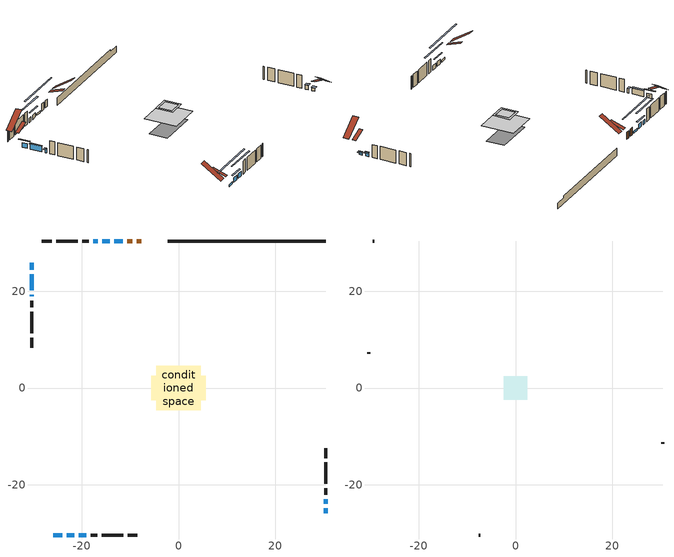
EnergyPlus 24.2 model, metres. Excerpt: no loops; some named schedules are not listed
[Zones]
conditioned space
 floor adiabatic (AdiabaticFloorConstruction): -4.55,-4.55 -4.55,4.55 4.55,4.55 4.55,-4.55 z1.57
 floor foundation (Slab1 construction): -5.64,-2.52 -5.64,2.52 5.64,2.52 5.64,-2.52 z-1.83
 wall outside (AdiabaticWallConstruction 1): -7.72,30.39 -8.64,30.39 / -9.57,30.39 -10.58,30.39 z0.35:2.38
 wall outside (AdiabaticWallConstruction): -30.39,25.85 -30.39,24.45 / -14.22,30.39 -15.77,30.39 / -23.14,-30.39 -21.58,-30.39 / -20.66,-30.39 -19.08,-30.39 z0.35:1.59; -11.51,30.39 -13.29,30.39 / -25.85,-30.39 -24.06,-30.39 z0.35:0.86; 30.39,-25.85 30.39,-24.9 z0.35:1.21; 30.39,-23.98 30.39,-23.04 / -16.69,30.39 -17.63,30.39 z0.35:1.52; -30.39,23.52 -30.39,20.22 z0.35:2.03; -30.39,19.29 -30.39,18.93 z0.35:1.57
 wall outside (Wall1 construction): -18.56,30.39 -19.91,30.39 / -18.15,-30.39 -16.81,-30.39 / -30.39,18 -30.39,16.66 / 30.39,-22.11 30.39,-20.76 z0.35:4.01
 wall outside (Wall2 construction): -20.84,30.39 -25.27,30.39 / -15.88,-30.39 -11.45,-30.39 / -30.39,15.73 -30.39,11.3 / 30.39,-19.83 30.39,-15.4 z0.35:4.01
 wall outside (Wall3 construction): -26.2,30.39 -28.23,30.39 / -10.52,-30.39 -8.49,-30.39 / -30.39,10.37 -30.39,8.34 / 30.39,-14.47 30.39,-12.44 z0.35:4.01
 wall foundation (FoundationWall1 construction): -2.24,30.39,-1.83 -2.24,30.39,0.35 27.13,30.39,0.35 27.13,30.39,-0.21 30.39,30.39,-0.21 30.39,30.39,-1.83
 window (WindowConstruction): -30.39,25.84 -30.39,24.45 z0.35:1.59
 window (WindowConstruction 9): -11.51,30.39 -13.29,30.39 z0.35:0.86
 window (WindowConstruction 10): -25.84,-30.39 -24.06,-30.39 z0.35:0.86
 window (WindowConstruction 1): -14.22,30.39 -15.77,30.39 z0.35:1.59
 window (WindowConstruction 2): -23.13,-30.39 -21.59,-30.39 z0.35:1.59
 window (WindowConstruction 3): 30.39,-25.84 30.39,-24.91 z0.35:1.21
 window (WindowConstruction 4): 30.39,-23.98 30.39,-23.04 z0.35:1.52
 window (WindowConstruction 5): -30.39,23.52 -30.39,20.22 z0.35:2.03
 window (WindowConstruction 6): -30.39,19.29 -30.39,18.93 z0.35:1.57
 window (WindowConstruction 7): -16.69,30.39 -17.63,30.39 z0.35:1.52
 window (WindowConstruction 8): -20.66,-30.39 -19.08,-30.39 z0.35:1.59
 door (Door): -7.72,30.39 -8.64,30.39 z0.35:2.38
 door (Door 1): -9.57,30.39 -10.58,30.39 z0.35:2.38
 ceiling adiabatic (AdiabaticFloorConstruction): 4.55,-4.55 4.55,4.55 -4.55,4.55 -4.55,-4.55 z1.57
 roof outside (Roof3 construction): -6.79,30.39,4.01 -6.79,26.44,5.33 -5.75,26.44,5.33 -5.75,30.39,4.01; -26.77,-30.39,4.01 -26.77,-26.44,5.33 -27.82,-26.44,5.33 -27.82,-30.39,4.01; -30.39,26.77,4.01 -26.44,26.77,5.33 -26.44,27.82,5.33 -30.39,27.82,4.01; 30.39,-26.77,4.01 26.44,-26.77,5.33 26.44,-27.82,5.33 30.39,-27.82,4.01
attic - vented
 floor to conditioned space (Floor1 construction Reversed): -1.78,-1.78 -1.78,1.78 1.78,1.78 1.78,-1.78 z4.01
 floor to conditioned space (Floor2 construction Reversed): -2.42,-2.42 -2.42,2.42 2.42,2.42 2.42,-2.42 z4.01
 wall outside (Wall4 construction): -29.16,30.39 -29.46,30.39 / -7.56,-30.39 -7.25,-30.39 / -30.39,7.41 -30.39,7.1 / 30.39,-11.51 30.39,-11.21 z0.35:4.01
 roof outside (Roof1 construction): -4.82,30.39,4.01 -4.82,24.91,7.66 -3.17,24.91,7.66 -3.17,30.39,4.01; -28.75,-30.39,4.01 -28.75,-24.91,7.66 -30.39,-24.91,7.66 -30.39,-30.39,4.01; -30.39,28.75,4.01 -24.91,28.75,7.66 -24.91,30.39,7.66 -30.39,30.39,4.01; 30.39,-28.75,4.01 24.91,-28.75,7.66 24.91,-30.39,7.66 30.39,-30.39,4.01
shading: -30.39,23.54 -30.39,26.76 -30.69,26.76 -30.69,23.54 z2.5; -19.69,30.39 -5.11,30.39 -5.11,30.69 -19.69,30.69 z7.26; -17.66,-30.39 -32.25,-30.39 -32.25,-30.69 -17.66,-30.69 z7.26; -16.98,30.39 -13,30.39 -13,30.69 -16.98,30.69 z2.81; -20.37,-30.39 -24.35,-30.39 -24.35,-30.69 -20.37,-30.69 z2.81; 30.39,-24.83 30.39,-25.92 31.3,-25.92 31.3,-24.83 z1.29; 30.39,-22.96 30.39,-24.06 31.3,-24.06 31.3,-22.96 z1.6; -30.39,20.14 -30.39,23.6 -30.85,23.6 -30.85,20.14 z2.11; -30.39,18.83 -30.39,19.39 -31.3,19.39 -31.3,18.83 z1.67; -21.59,30.39 -12.74,30.39 -12.74,30.69 -21.59,30.69 z5.48; -15.12,-30.39 -24.62,-30.39 -24.62,-30.69 -15.12,-30.69 z5.55
[Building]
Building 1: Terrain=Suburbs
[Site:Location]
Whitehorse AP_YT: Latitude {deg}=60.71; Longitude {deg}=-135.07; Time Zone {hr}=-8; Elevation {m}=706; Keep Site Location Information=Yes
[Site:GroundTemperature:Shallow]
-5.4229, -7.73249, -7.91745, -6.82143, -2.42154, 1.95786, 5.75456, 8.15968, 8.36401, 6.40785, 2.70796, -1.53709
[Site:WaterMainsTemperature]
Calculation Method=Schedule; Temperature Schedule=mains temperature schedule
[Material] Roughness=Rough; Thermal Absorptance=0.9
Name | Thickness {m} | Conductivity {W/m-K} | Density {kg/m3} | Specific Heat {J/kg-K} | Solar Absorptance | Visible Absorptance
asphalt or fiberglass shingles | 0.00635 | 0.162714 | 1121.4 | 1465.45 | 0.4 | 0.4
ceiling loosefill ins | 0.169333 | 0.0480833 | 16.02 | 1046.75 | 0.7 | 0.7
ceiling loosefill ins 1 | 0.0846667 | 0.0480833 | 16.02 | 1046.75 | 0.7 | 0.7
ceiling stud and cavity | 0.1397 | 0.0783191 | 65.682 | 1177.47 | 0.7 | 0.7
ceiling stud and cavity 1 | 0.1397 | 0.11633 | 65.682 | 1177.47 | 0.7 | 0.7
concrete 4.0 in. | 0.1016 | 1.803125 | 2242.8 | 837.4 | 0.7 | 0.7
concrete 8.0 in. | 0.2032 | 1.803125 | 2242.8 | 837.4 | 0.7 | 0.7
door material | 0.04445 | 0.053851 | 512.64 | 1214.23 | 0.7 | 0.7
door material 1 | 0.04445 | 0.188738 | 512.64 | 1214.23 | 0.7 | 0.7
floor covering | 0.0127 | 0.0433444 | 54.468 | 1339.84 | 0.6 | 0.6
floor rigid ins; wall rigid ins 1 | 0.512978 | 0.029427 | 32.04 | 1214.23 | 0.7 | 0.7
floor stud and cavity | 0.1397 | 1.75129 | 37.0049 | 1207.88 | 0.7 | 0.7
furniture material conditioned space 1 | 0.1524 | 0.115458 | 640.8 | 1214.23 | 0.6 | 0.6
gypsum board | 0.0127 | 0.160291 | 801 | 837.4 | 0.6 | 0.6
osb sheathing 0.5 in. | 0.0127 | 0.115458 | 512.64 | 1214.23 | 0.7 | 0.7
osb sheathing 0.75 in. | 0.01905 | 0.115458 | 512.64 | 1214.23 | 0.7 | 0.7
roof stud and cavity | 0.2032 | 0.118751 | 78.34581 | 1123.46 | 0.7 | 0.7
wall rigid ins | 0.051816 | 0.029427 | 32.04 | 1214.23 | 0.7 | 0.7
wall stud and cavity | 0.1397 | 0.236131 | 139.0536 | 1170.24 | 0.7 | 0.7
wall stud and cavity 1 | 0.1397 | 0.229306 | 139.0536 | 1170.24 | 0.7 | 0.7
wall stud and cavity 2 | 0.1397 | 0.113666 | 139.0536 | 1170.24 | 0.7 | 0.7
wall stud and cavity 3 | 0.0889 | 6.9971 | 50.32683 | 1063.81 | 0.6 | 0.6
wall stud and cavity 4 | 0.0889 | 0.380278 | 52.3479 | 1209.89 | 0.7 | 0.7
wall stud and cavity 5 | 0.0889 | 0.391764 | 83.0341 | 1211.67 | 0.7 | 0.7
wood siding | 0.0254 | 0.102417 | 544.68 | 1172.36 | 0.4 | 0.4
wood siding 1 | 0.00254 | 0.102417 | 544.68 | 1172.36 | 0.4 | 0.4
wood siding 2; wood siding 3 | 0.0254 | 0.102417 | 544.68 | 1172.36 | 0.7 | 0.7
[WindowMaterial:SimpleGlazingSystem]
Name | U-Factor {W/m2-K} | Solar Heat Gain Coefficient
WindowMaterial | 1.922003 | 0.55
WindowMaterial 1 | 1.91689 | 0.55
WindowMaterial 2 | 1.970266 | 0.49
WindowMaterial 3 | 1.950393 | 0.51
WindowMaterial 4 | 1.87544 | 0.6
WindowMaterial 5 | 1.97765 | 0.5
WindowMaterial 6 | 1.96118 | 0.5
WindowMaterial 7 | 2.02648 | 0.42
[Construction]
AdiabaticFloorConstruction: floor stud and cavity, floor rigid ins, osb sheathing 0.75 in., floor covering
AdiabaticWallConstruction: wood siding 2, wall rigid ins 1, wall stud and cavity 4, gypsum board
AdiabaticWallConstruction 1: wood siding 3, wall rigid ins 1, wall stud and cavity 4, gypsum board
Door: door material
Door 1: door material 1
Floor1 construction Reversed: gypsum board, ceiling stud and cavity, ceiling loosefill ins
Floor2 construction Reversed: gypsum board, ceiling stud and cavity 1, ceiling loosefill ins 1
FoundationWall1 construction: concrete 8.0 in.
furniture construction conditioned space 1: furniture material conditioned space 1
PartitionWallConstruction: gypsum board, wall stud and cavity 5, gypsum board
Roof1 construction: asphalt or fiberglass shingles
Roof3 construction: asphalt or fiberglass shingles, osb sheathing 0.75 in., roof stud and cavity, gypsum board
Slab1 construction: concrete 4.0 in.
Wall1 construction: wood siding, wall rigid ins, osb sheathing 0.5 in., wall stud and cavity, gypsum board
Wall2 construction: wood siding, wall rigid ins, osb sheathing 0.5 in., wall stud and cavity 1, gypsum board
Wall3 construction: wood siding, osb sheathing 0.5 in., wall stud and cavity 2, gypsum board
Wall4 construction: wood siding 1, wall stud and cavity 3
WindowConstruction: WindowMaterial
WindowConstruction 1; WindowConstruction 2: WindowMaterial 1
WindowConstruction 10; WindowConstruction 9: WindowMaterial 7
WindowConstruction 3: WindowMaterial 2
WindowConstruction 4; WindowConstruction 7: WindowMaterial 3
WindowConstruction 5: WindowMaterial 4
WindowConstruction 6: WindowMaterial 5
WindowConstruction 8: WindowMaterial 6
[Zone] Multiplier=1; Part of Total Floor Area=Yes
Name | Volume {m3}
attic - vented | 20.0775
conditioned space | 332.4
[Space]
Name | Zone | Volume {m3}
attic - vented 1 | attic - vented | 20.0775
conditioned space 1 | conditioned space | 332.4
[ZoneInfiltration:EffectiveLeakageArea]
infil attic - vented 1: Zone or Space=attic - vented 1; Schedule=Always On Discrete; Effective Air Leakage Area {cm2}=1140.95; Stack Coefficient=0.000508523; Wind Coefficient=1.52362e-05
[ZoneMixing]
whole house fan mix: Zone or Space=attic - vented; Schedule=Always On Continuous; Design Flow Rate Calculation Method=Flow/Zone; Design Flow Rate {m3/s}=0; Source Zone or Space=conditioned space
[SurfaceProperty:ExposedFoundationPerimeter]
Slab1: Exposed Perimeter Calculation Method=TotalExposedPerimeter; Total Exposed Perimeter {m}=32.635
[InternalMass] Zone or ZoneList=conditioned space; Space or SpaceList=conditioned space 1
Name | Construction | Surface Area {m2}
furniture mass conditioned space 1 | furniture construction conditioned space 1 | 55.8801
partition wall mass | PartitionWallConstruction | 139.7
[Lights]
interior lighting: Zone or ZoneList or Space or SpaceList=conditioned space 1; Schedule=interior lighting schedule; Design Level Calculation Method=LightingLevel; Lighting Level {W}=343.2; Return Air Fraction=0; Fraction Radiant=0.6; Fraction Visible=0.2; Fraction Replaceable=1
[People]
occupants: Zone or ZoneList or Space or SpaceList=conditioned space 1; Number of People Schedule=occupants schedule; Number of People Calculation Method=People; Number of People=3; Fraction Radiant=0.314171; Sensible Heat Fraction=0.56303; Activity Level Schedule=occupants activity schedule; Carbon Dioxide Generation Rate {m3/s-W}=0; Enable ASHRAE 55 Comfort Warnings=No; Mean Radiant Temperature Calculation Type=EnclosureAveraged
[ElectricEquipment] Zone or ZoneList or Space or SpaceList=conditioned space 1; Design Level Calculation Method=EquipmentLevel
Name | Schedule | Design Level {W} | Fraction Latent | Fraction Radiant | Fraction Lost
clothes dryer | clothes dryer schedule | 140.772 | 0.015 | 0.081 | 0.85
clothes washer | clothes washer schedule | 32.1985 | 0.03 | 0.162 | 0.7
cooking range | cooking range schedule | 215.147 | 0.08 | 0.432 | 0.2
dishwasher | dishwasher schedule | 66.8632 | 0.3 | 0.18 | 0.4
fridge | fridge schedule | 72.9452 | 0 | 0.6 | 0
mech vent bath fan 0 | mech vent bath fan 0 schedule | 25.1 | 0 | 0 | 1
mech vent house fan | mech vent house fan schedule | 0 | 0 | 0 | 1
mech vent house fan cfis | mech vent house fan cfis schedule | 0 | 0 | 0 | 0
misc plug loads | misc plug loads schedule | 494.7 | 0.045 | 0.513 | 0.1
whole house fan | Always On Discrete | 0 | 0 | 0 | 1
[OtherEquipment] Zone or ZoneList or Space or SpaceList=conditioned space 1; Design Level Calculation Method=EquipmentLevel
Name | Fuel Type | Schedule | Design Level {W} | Fraction Latent | Fraction Radiant | Fraction Lost
clothes dryer 1 | Electricity | clothes dryer schedule | 0 | 0.015 | 0.081 | 0.85
cooking range 1 | Electricity | cooking range schedule | 0 | 0.08 | 0.432 | 0.2
general water use latent | None | general water use schedule | 62.594 | 1 | 0 | 0
general water use sensible | None | general water use schedule | -61.6891 | 0 | 0.6 | 0
mech vent house fan latent load | None | Always On Discrete | 0 | 1 | 0 | 0
mech vent house fan sensible load | None | Always On Discrete | 0 | 0 | 0 | 0
water heater energy adjustment1 | Electricity | Always On Discrete | 0.01 | 0 | 0 | 1
[ZoneInfiltration:DesignFlowRate] Zone or ZoneList or Space or SpaceList=conditioned space 1; Schedule=Always On Discrete; Design Flow Rate Calculation Method=Flow/Zone; Design Flow Rate {m3/s}=0
infil flow; natural vent flow; whole house fan flow
[Foundation:Kiva]
Foundation Kiva 1: Initial Indoor Air Temperature {C}=18; Wall Height Above Grade {m}=0.350002; Wall Depth Below Slab {m}=0.2032
[Foundation:Kiva:Settings]
Soil Conductivity {W/m-K}=0.849921; Soil Density {kg/m3}=1842.3; Soil Specific Heat {J/kg-K}=418.7; Ground Solar Absorptivity=0.9; Ground Thermal Absorptivity=0.9; Ground Surface Roughness {m}=0.03; Far-Field Width {m}=40; Deep-Ground Boundary Condition=ZeroFlux; Deep-Ground Depth {m}=40; Minimum Cell Dimension {m}=0.2; Maximum Cell Growth Coefficient=3; Simulation Timestep=Timestep
[Exterior:Lights]
exterior lighting: Schedule=exterior lighting schedule; Design Level {W}=75.6
[Schedule:Constant]
Name | Hourly Value
Always On Continuous; mech vent house fan schedule; mech vent house fan cfis schedule; Always On Discrete | 1
occupants activity schedule | 117.228
fridge schedule | 0
[Schedule:Week:Daily]
interior lighting schedule Week Rule - Jan1-Jan27: interior lighting schedule day, interior lighting schedule day, interior lighting schedule day, interior lighting schedule day, interior lighting schedule day, interior lighting schedule day, interior lighting schedule day, interior lighting schedule default day, interior lighting schedule default day, interior lighting schedule default day, interior lighting schedule default day, interior lighting schedule default day
interior lighting schedule Week Rule - Jan28-Feb3: interior lighting schedule day, interior lighting schedule day, interior lighting schedule day, interior lighting schedule day, interior lighting schedule day 1, interior lighting schedule day 1, interior lighting schedule day 1, interior lighting schedule default day, interior lighting schedule default day, interior lighting schedule default day, interior lighting schedule default day, interior lighting schedule default day
interior lighting schedule Week Rule - Feb4-Feb24: interior lighting schedule day 1, interior lighting schedule day 1, interior lighting schedule day 1, interior lighting schedule day 1, interior lighting schedule day 1, interior lighting schedule day 1, interior lighting schedule day 1, interior lighting schedule default day, interior lighting schedule default day, interior lighting schedule default day, interior lighting schedule default day, interior lighting schedule default day
interior lighting schedule Week Rule - Feb25-Mar3: interior lighting schedule day 1, interior lighting schedule day 1, interior lighting schedule day 1, interior lighting schedule day 1, interior lighting schedule day 2, interior lighting schedule day 2, interior lighting schedule day 2, interior lighting schedule default day, interior lighting schedule default day, interior lighting schedule default day, interior lighting schedule default day, interior lighting schedule default day
interior lighting schedule Week Rule - Mar4-Mar31: interior lighting schedule day 2, interior lighting schedule day 2, interior lighting schedule day 2, interior lighting schedule day 2, interior lighting schedule day 2, interior lighting schedule day 2, interior lighting schedule day 2, interior lighting schedule default day, interior lighting schedule default day, interior lighting schedule default day, interior lighting schedule default day, interior lighting schedule default day
interior lighting schedule Week Rule - Apr1-Apr28: interior lighting schedule day 3, interior lighting schedule day 3, interior lighting schedule day 3, interior lighting schedule day 3, interior lighting schedule day 3, interior lighting schedule day 3, interior lighting schedule day 3, interior lighting schedule default day, interior lighting schedule default day, interior lighting schedule default day, interior lighting schedule default day, interior lighting schedule default day
interior lighting schedule Week Rule - Apr29-May5: interior lighting schedule day 3, interior lighting schedule day 3, interior lighting schedule day 4, interior lighting schedule day 4, interior lighting schedule day 4, interior lighting schedule day 4, interior lighting schedule day 4, interior lighting schedule default day, interior lighting schedule default day, interior lighting schedule default day, interior lighting schedule default day, interior lighting schedule default day
interior lighting schedule Week Rule - May6-May26: interior lighting schedule day 4, interior lighting schedule day 4, interior lighting schedule day 4, interior lighting schedule day 4, interior lighting schedule day 4, interior lighting schedule day 4, interior lighting schedule day 4, interior lighting schedule default day, interior lighting schedule default day, interior lighting schedule default day, interior lighting schedule default day, interior lighting schedule default day
interior lighting schedule Week Rule - May27-Jun2: interior lighting schedule day 4, interior lighting schedule day 4, interior lighting schedule day 4, interior lighting schedule day 4, interior lighting schedule day 4, interior lighting schedule day 5, interior lighting schedule day 5, interior lighting schedule default day, interior lighting schedule default day, interior lighting schedule default day, interior lighting schedule default day, interior lighting schedule default day
interior lighting schedule Week Rule - Jun3-Jun30: interior lighting schedule day 5, interior lighting schedule day 5, interior lighting schedule day 5, interior lighting schedule day 5, interior lighting schedule day 5, interior lighting schedule day 5, interior lighting schedule day 5, interior lighting schedule default day, interior lighting schedule default day, interior lighting schedule default day, interior lighting schedule default day, interior lighting schedule default day
interior lighting schedule Week Rule - Jul1-Jul28: interior lighting schedule day 6, interior lighting schedule day 6, interior lighting schedule day 6, interior lighting schedule day 6, interior lighting schedule day 6, interior lighting schedule day 6, interior lighting schedule day 6, interior lighting schedule default day, interior lighting schedule default day, interior lighting schedule default day, interior lighting schedule default day, interior lighting schedule default day
interior lighting schedule Week Rule - Jul29-Aug4: interior lighting schedule day 6, interior lighting schedule day 6, interior lighting schedule day 6, interior lighting schedule day 7, interior lighting schedule day 7, interior lighting schedule day 7, interior lighting schedule day 7, interior lighting schedule default day, interior lighting schedule default day, interior lighting schedule default day, interior lighting schedule default day, interior lighting schedule default day
interior lighting schedule Week Rule - Aug5-Aug25: interior lighting schedule day 7, interior lighting schedule day 7, interior lighting schedule day 7, interior lighting schedule day 7, interior lighting schedule day 7, interior lighting schedule day 7, interior lighting schedule day 7, interior lighting schedule default day, interior lighting schedule default day, interior lighting schedule default day, interior lighting schedule default day, interior lighting schedule default day
interior lighting schedule Week Rule - Aug26-Sep1: interior lighting schedule day 7, interior lighting schedule day 7, interior lighting schedule day 7, interior lighting schedule day 7, interior lighting schedule day 7, interior lighting schedule day 7, interior lighting schedule day 8, interior lighting schedule default day, interior lighting schedule default day, interior lighting schedule default day, interior lighting schedule default day, interior lighting schedule default day
interior lighting schedule Week Rule - Sep2-Sep29: interior lighting schedule day 8, interior lighting schedule day 8, interior lighting schedule day 8, interior lighting schedule day 8, interior lighting schedule day 8, interior lighting schedule day 8, interior lighting schedule day 8, interior lighting schedule default day, interior lighting schedule default day, interior lighting schedule default day, interior lighting schedule default day, interior lighting schedule default day
interior lighting schedule Week Rule - Sep30-Oct6: interior lighting schedule day 8, interior lighting schedule day 9, interior lighting schedule day 9, interior lighting schedule day 9, interior lighting schedule day 9, interior lighting schedule day 9, interior lighting schedule day 9, interior lighting schedule default day, interior lighting schedule default day, interior lighting schedule default day, interior lighting schedule default day, interior lighting schedule default day
interior lighting schedule Week Rule - Oct7-Oct27: interior lighting schedule day 9, interior lighting schedule day 9, interior lighting schedule day 9, interior lighting schedule day 9, interior lighting schedule day 9, interior lighting schedule day 9, interior lighting schedule day 9, interior lighting schedule default day, interior lighting schedule default day, interior lighting schedule default day, interior lighting schedule default day, interior lighting schedule default day
interior lighting schedule Week Rule - Oct28-Nov3: interior lighting schedule day 9, interior lighting schedule day 9, interior lighting schedule day 9, interior lighting schedule day 9, interior lighting schedule day 10, interior lighting schedule day 10, interior lighting schedule day 10, interior lighting schedule default day, interior lighting schedule default day, interior lighting schedule default day, interior lighting schedule default day, interior lighting schedule default day
interior lighting schedule Week Rule - Nov4-Nov24: interior lighting schedule day 10, interior lighting schedule day 10, interior lighting schedule day 10, interior lighting schedule day 10, interior lighting schedule day 10, interior lighting schedule day 10, interior lighting schedule day 10, interior lighting schedule default day, interior lighting schedule default day, interior lighting schedule default day, interior lighting schedule default day, interior lighting schedule default day
interior lighting schedule Week Rule - Nov25-Dec1: interior lighting schedule day 10, interior lighting schedule day 10, interior lighting schedule day 10, interior lighting schedule day 10, interior lighting schedule day 10, interior lighting schedule day 10, interior lighting schedule day 11, interior lighting schedule default day, interior lighting schedule default day, interior lighting schedule default day, interior lighting schedule default day, interior lighting schedule default day
interior lighting schedule Week Rule - Dec2-Dec31: interior lighting schedule day 11, interior lighting schedule day 11, interior lighting schedule day 11, interior lighting schedule day 11, interior lighting schedule day 11, interior lighting schedule day 11, interior lighting schedule day 11, interior lighting schedule default day, interior lighting schedule default day, interior lighting schedule default day, interior lighting schedule default day, interior lighting schedule default day
occupants schedule Week Rule - Jan1-Dec31: occupants schedule day, occupants schedule day, occupants schedule day, occupants schedule day, occupants schedule day, occupants schedule day, occupants schedule day, occupants schedule default day, occupants schedule default day, occupants schedule default day, occupants schedule default day, occupants schedule default day
clothes dryer schedule Week Rule - Jan1-Dec31: clothes dryer schedule day, clothes dryer schedule day, clothes dryer schedule day, clothes dryer schedule day, clothes dryer schedule day, clothes dryer schedule day, clothes dryer schedule day, clothes dryer schedule default day, clothes dryer schedule default day, clothes dryer schedule default day, clothes dryer schedule default day, clothes dryer schedule default day
clothes washer schedule Week Rule - Jan1-Dec31: clothes washer schedule day, clothes washer schedule day, clothes washer schedule day, clothes washer schedule day, clothes washer schedule day, clothes washer schedule day, clothes washer schedule day, clothes washer schedule default day, clothes washer schedule default day, clothes washer schedule default day, clothes washer schedule default day, clothes washer schedule default day
cooking range schedule Week Rule - Jan1-Dec31: cooking range schedule day, cooking range schedule day, cooking range schedule day, cooking range schedule day, cooking range schedule day, cooking range schedule day, cooking range schedule day, cooking range schedule default day, cooking range schedule default day, cooking range schedule default day, cooking range schedule default day, cooking range schedule default day
dishwasher schedule Week Rule - Jan1-Dec31: dishwasher schedule day, dishwasher schedule day, dishwasher schedule day, dishwasher schedule day, dishwasher schedule day, dishwasher schedule day, dishwasher schedule day, dishwasher schedule default day, dishwasher schedule default day, dishwasher schedule default day, dishwasher schedule default day, dishwasher schedule default day
mech vent bath fan 0 schedule Week Rule - Jan1-Dec31: mech vent bath fan 0 schedule day, mech vent bath fan 0 schedule day, mech vent bath fan 0 schedule day, mech vent bath fan 0 schedule day, mech vent bath fan 0 schedule day, mech vent bath fan 0 schedule day, mech vent bath fan 0 schedule day, mech vent bath fan 0 schedule default day, mech vent bath fan 0 schedule default day, mech vent bath fan 0 schedule default day, mech vent bath fan 0 schedule default day, mech vent bath fan 0 schedule default day
misc plug loads schedule Week Rule - Jan1-Dec31: misc plug loads schedule day, misc plug loads schedule day, misc plug loads schedule day, misc plug loads schedule day, misc plug loads schedule day, misc plug loads schedule day, misc plug loads schedule day, misc plug loads schedule default day, misc plug loads schedule default day, misc plug loads schedule default day, misc plug loads schedule default day, misc plug loads schedule default day
general water use schedule Week Rule - Jan1-Dec31: general water use schedule day, general water use schedule day, general water use schedule day, general water use schedule day, general water use schedule day, general water use schedule day, general water use schedule day, general water use schedule default day, general water use schedule default day, general water use schedule default day, general water use schedule default day, general water use schedule default day
exterior lighting schedule Week Rule - Jan1-Jan27: exterior lighting schedule day, exterior lighting schedule day, exterior lighting schedule day, exterior lighting schedule day, exterior lighting schedule day, exterior lighting schedule day, exterior lighting schedule day, exterior lighting schedule default day, exterior lighting schedule default day, exterior lighting schedule default day, exterior lighting schedule default day, exterior lighting schedule default day
exterior lighting schedule Week Rule - Jan28-Feb3: exterior lighting schedule day, exterior lighting schedule day, exterior lighting schedule day, exterior lighting schedule day, exterior lighting schedule day 1, exterior lighting schedule day 1, exterior lighting schedule day 1, exterior lighting schedule default day, exterior lighting schedule default day, exterior lighting schedule default day, exterior lighting schedule default day, exterior lighting schedule default day
exterior lighting schedule Week Rule - Feb4-Feb24: exterior lighting schedule day 1, exterior lighting schedule day 1, exterior lighting schedule day 1, exterior lighting schedule day 1, exterior lighting schedule day 1, exterior lighting schedule day 1, exterior lighting schedule day 1, exterior lighting schedule default day, exterior lighting schedule default day, exterior lighting schedule default day, exterior lighting schedule default day, exterior lighting schedule default day
exterior lighting schedule Week Rule - Feb25-Mar3: exterior lighting schedule day 1, exterior lighting schedule day 1, exterior lighting schedule day 1, exterior lighting schedule day 1, exterior lighting schedule day 2, exterior lighting schedule day 2, exterior lighting schedule day 2, exterior lighting schedule default day, exterior lighting schedule default day, exterior lighting schedule default day, exterior lighting schedule default day, exterior lighting schedule default day
exterior lighting schedule Week Rule - Mar4-Mar31: exterior lighting schedule day 2, exterior lighting schedule day 2, exterior lighting schedule day 2, exterior lighting schedule day 2, exterior lighting schedule day 2, exterior lighting schedule day 2, exterior lighting schedule day 2, exterior lighting schedule default day, exterior lighting schedule default day, exterior lighting schedule default day, exterior lighting schedule default day, exterior lighting schedule default day
exterior lighting schedule Week Rule - Apr1-Apr28: exterior lighting schedule day 3, exterior lighting schedule day 3, exterior lighting schedule day 3, exterior lighting schedule day 3, exterior lighting schedule day 3, exterior lighting schedule day 3, exterior lighting schedule day 3, exterior lighting schedule default day, exterior lighting schedule default day, exterior lighting schedule default day, exterior lighting schedule default day, exterior lighting schedule default day
exterior lighting schedule Week Rule - Apr29-May5: exterior lighting schedule day 3, exterior lighting schedule day 3, exterior lighting schedule day 4, exterior lighting schedule day 4, exterior lighting schedule day 4, exterior lighting schedule day 4, exterior lighting schedule day 4, exterior lighting schedule default day, exterior lighting schedule default day, exterior lighting schedule default day, exterior lighting schedule default day, exterior lighting schedule default day
exterior lighting schedule Week Rule - May6-May26: exterior lighting schedule day 4, exterior lighting schedule day 4, exterior lighting schedule day 4, exterior lighting schedule day 4, exterior lighting schedule day 4, exterior lighting schedule day 4, exterior lighting schedule day 4, exterior lighting schedule default day, exterior lighting schedule default day, exterior lighting schedule default day, exterior lighting schedule default day, exterior lighting schedule default day
exterior lighting schedule Week Rule - May27-Jun2: exterior lighting schedule day 4, exterior lighting schedule day 4, exterior lighting schedule day 4, exterior lighting schedule day 4, exterior lighting schedule day 4, exterior lighting schedule day 5, exterior lighting schedule day 5, exterior lighting schedule default day, exterior lighting schedule default day, exterior lighting schedule default day, exterior lighting schedule default day, exterior lighting schedule default day
exterior lighting schedule Week Rule - Jun3-Jun30: exterior lighting schedule day 5, exterior lighting schedule day 5, exterior lighting schedule day 5, exterior lighting schedule day 5, exterior lighting schedule day 5, exterior lighting schedule day 5, exterior lighting schedule day 5, exterior lighting schedule default day, exterior lighting schedule default day, exterior lighting schedule default day, exterior lighting schedule default day, exterior lighting schedule default day
exterior lighting schedule Week Rule - Jul1-Jul28: exterior lighting schedule day 6, exterior lighting schedule day 6, exterior lighting schedule day 6, exterior lighting schedule day 6, exterior lighting schedule day 6, exterior lighting schedule day 6, exterior lighting schedule day 6, exterior lighting schedule default day, exterior lighting schedule default day, exterior lighting schedule default day, exterior lighting schedule default day, exterior lighting schedule default day
exterior lighting schedule Week Rule - Jul29-Aug4: exterior lighting schedule day 6, exterior lighting schedule day 6, exterior lighting schedule day 6, exterior lighting schedule day 7, exterior lighting schedule day 7, exterior lighting schedule day 7, exterior lighting schedule day 7, exterior lighting schedule default day, exterior lighting schedule default day, exterior lighting schedule default day, exterior lighting schedule default day, exterior lighting schedule default day
exterior lighting schedule Week Rule - Aug5-Aug25: exterior lighting schedule day 7, exterior lighting schedule day 7, exterior lighting schedule day 7, exterior lighting schedule day 7, exterior lighting schedule day 7, exterior lighting schedule day 7, exterior lighting schedule day 7, exterior lighting schedule default day, exterior lighting schedule default day, exterior lighting schedule default day, exterior lighting schedule default day, exterior lighting schedule default day
exterior lighting schedule Week Rule - Aug26-Sep1: exterior lighting schedule day 7, exterior lighting schedule day 7, exterior lighting schedule day 7, exterior lighting schedule day 7, exterior lighting schedule day 7, exterior lighting schedule day 7, exterior lighting schedule day 8, exterior lighting schedule default day, exterior lighting schedule default day, exterior lighting schedule default day, exterior lighting schedule default day, exterior lighting schedule default day
exterior lighting schedule Week Rule - Sep2-Sep29: exterior lighting schedule day 8, exterior lighting schedule day 8, exterior lighting schedule day 8, exterior lighting schedule day 8, exterior lighting schedule day 8, exterior lighting schedule day 8, exterior lighting schedule day 8, exterior lighting schedule default day, exterior lighting schedule default day, exterior lighting schedule default day, exterior lighting schedule default day, exterior lighting schedule default day
exterior lighting schedule Week Rule - Sep30-Oct6: exterior lighting schedule day 8, exterior lighting schedule day 9, exterior lighting schedule day 9, exterior lighting schedule day 9, exterior lighting schedule day 9, exterior lighting schedule day 9, exterior lighting schedule day 9, exterior lighting schedule default day, exterior lighting schedule default day, exterior lighting schedule default day, exterior lighting schedule default day, exterior lighting schedule default day
exterior lighting schedule Week Rule - Oct7-Oct27: exterior lighting schedule day 9, exterior lighting schedule day 9, exterior lighting schedule day 9, exterior lighting schedule day 9, exterior lighting schedule day 9, exterior lighting schedule day 9, exterior lighting schedule day 9, exterior lighting schedule default day, exterior lighting schedule default day, exterior lighting schedule default day, exterior lighting schedule default day, exterior lighting schedule default day
exterior lighting schedule Week Rule - Oct28-Nov3: exterior lighting schedule day 9, exterior lighting schedule day 9, exterior lighting schedule day 9, exterior lighting schedule day 9, exterior lighting schedule day 10, exterior lighting schedule day 10, exterior lighting schedule day 10, exterior lighting schedule default day, exterior lighting schedule default day, exterior lighting schedule default day, exterior lighting schedule default day, exterior lighting schedule default day
exterior lighting schedule Week Rule - Nov4-Nov24: exterior lighting schedule day 10, exterior lighting schedule day 10, exterior lighting schedule day 10, exterior lighting schedule day 10, exterior lighting schedule day 10, exterior lighting schedule day 10, exterior lighting schedule day 10, exterior lighting schedule default day, exterior lighting schedule default day, exterior lighting schedule default day, exterior lighting schedule default day, exterior lighting schedule default day
exterior lighting schedule Week Rule - Nov25-Dec1: exterior lighting schedule day 10, exterior lighting schedule day 10, exterior lighting schedule day 10, exterior lighting schedule day 10, exterior lighting schedule day 10, exterior lighting schedule day 10, exterior lighting schedule day 11, exterior lighting schedule default day, exterior lighting schedule default day, exterior lighting schedule default day, exterior lighting schedule default day, exterior lighting schedule default day
[Schedule:Year]
interior lighting schedule: interior lighting schedule Week Rule - Jan1-Jan27, 1, 1, 1, 27, interior lighting schedule Week Rule - Jan28-Feb3, 1, 28, 2, 3, interior lighting schedule Week Rule - Feb4-Feb24, 2, 4, 2, 24, interior lighting schedule Week Rule - Feb25-Mar3, 2, 25, 3, 3, interior lighting schedule Week Rule - Mar4-Mar31, 3, 4, 3, 31, interior lighting schedule Week Rule - Apr1-Apr28, 4, 1, 4, 28, interior lighting schedule Week Rule - Apr29-May5, 4, 29, 5, 5, interior lighting schedule Week Rule - May6-May26, 5, 6, 5, 26, interior lighting schedule Week Rule - May27-Jun2, 5, 27, 6, 2, interior lighting schedule Week Rule - Jun3-Jun30, 6, 3, 6, 30, interior lighting schedule Week Rule - Jul1-Jul28, 7, 1, 7, 28, interior lighting schedule Week Rule - Jul29-Aug4, 7, 29, 8, 4, interior lighting schedule Week Rule - Aug5-Aug25, 8, 5, 8, 25, interior lighting schedule Week Rule - Aug26-Sep1, 8, 26, 9, 1, interior lighting schedule Week Rule - Sep2-Sep29, 9, 2, 9, 29, interior lighting schedule Week Rule - Sep30-Oct6, 9, 30, 10, 6, interior lighting schedule Week Rule - Oct7-Oct27, 10, 7, 10, 27, interior lighting schedule Week Rule - Oct28-Nov3, 10, 28, 11, 3, interior lighting schedule Week Rule - Nov4-Nov24, 11, 4, 11, 24, interior lighting schedule Week Rule - Nov25-Dec1, 11, 25, 12, 1, interior lighting schedule Week Rule - Dec2-Dec31, 12, 2, 12, 31
occupants schedule: occupants schedule Week Rule - Jan1-Dec31, 1, 1, 12, 31
clothes dryer schedule: clothes dryer schedule Week Rule - Jan1-Dec31, 1, 1, 12, 31
clothes washer schedule: clothes washer schedule Week Rule - Jan1-Dec31, 1, 1, 12, 31
cooking range schedule: cooking range schedule Week Rule - Jan1-Dec31, 1, 1, 12, 31
dishwasher schedule: dishwasher schedule Week Rule - Jan1-Dec31, 1, 1, 12, 31
mech vent bath fan 0 schedule: mech vent bath fan 0 schedule Week Rule - Jan1-Dec31, 1, 1, 12, 31
misc plug loads schedule: misc plug loads schedule Week Rule - Jan1-Dec31, 1, 1, 12, 31
general water use schedule: general water use schedule Week Rule - Jan1-Dec31, 1, 1, 12, 31
exterior lighting schedule: exterior lighting schedule Week Rule - Jan1-Jan27, 1, 1, 1, 27, exterior lighting schedule Week Rule - Jan28-Feb3, 1, 28, 2, 3, exterior lighting schedule Week Rule - Feb4-Feb24, 2, 4, 2, 24, exterior lighting schedule Week Rule - Feb25-Mar3, 2, 25, 3, 3, exterior lighting schedule Week Rule - Mar4-Mar31, 3, 4, 3, 31, exterior lighting schedule Week Rule - Apr1-Apr28, 4, 1, 4, 28, exterior lighting schedule Week Rule - Apr29-May5, 4, 29, 5, 5, exterior lighting schedule Week Rule - May6-May26, 5, 6, 5, 26, exterior lighting schedule Week Rule - May27-Jun2, 5, 27, 6, 2, exterior lighting schedule Week Rule - Jun3-Jun30, 6, 3, 6, 30, exterior lighting schedule Week Rule - Jul1-Jul28, 7, 1, 7, 28, exterior lighting schedule Week Rule - Jul29-Aug4, 7, 29, 8, 4, exterior lighting schedule Week Rule - Aug5-Aug25, 8, 5, 8, 25, exterior lighting schedule Week Rule - Aug26-Sep1, 8, 26, 9, 1, exterior lighting schedule Week Rule - Sep2-Sep29, 9, 2, 9, 29, exterior lighting schedule Week Rule - Sep30-Oct6, 9, 30, 10, 6, exterior lighting schedule Week Rule - Oct7-Oct27, 10, 7, 10, 27, exterior lighting schedule Week Rule - Oct28-Nov3, 10, 28, 11, 3, exterior lighting schedule Week Rule - Nov4-Nov24, 11, 4, 11, 24, exterior lighting schedule Week Rule - Nov25-Dec1, 11, 25, 12, 1, exterior lighting schedule Week Rule - Dec2-Dec31, 12, 2, 12, 31
[Schedule:Compact]
mains temperature schedule: Through: 01/01, For: AllDays, Until: 24:00, 1.27556, Through: 01/02, For: AllDays, Until: 24:00, 1.21222, Through: 01/03, For: AllDays, Until: 24:00, 1.15, Through: 01/04, For: AllDays, Until: 24:00, 1.08833, Through: 01/05, For: AllDays, Until: 24:00, 1.02778, Through: 01/06, For: AllDays, Until: 24:00, 0.967222, Through: 01/07, For: AllDays, Until: 24:00, 0.907778, Through: 01/08, For: AllDays, Until: 24:00, 0.848889, Through: 01/09, For: AllDays, Until: 24:00, 0.791111, Through: 01/10, For: AllDays, Until: 24:00, 0.733333, Through: 01/11, For: AllDays, Until: 24:00, 0.677222, Through: 01/12, For: AllDays, Until: 24:00, 0.621111, Through: 01/13, For: AllDays, Until: 24:00, 0.566667, Through: 01/14, For: AllDays, Until: 24:00, 0.512222, Through: 01/15, For: AllDays, Until: 24:00, 0.459444, Through: 01/16, For: AllDays, Until: 24:00, 0.407222, Through: 01/17, For: AllDays, Until: 24:00, 0.355556, Through: 01/18, For: AllDays, Until: 24:00, 0.305, Through: 01/19, For: AllDays, Until: 24:00, 0.255556, Through: 01/20, For: AllDays, Until: 24:00, 0.206667, Through: 01/21, For: AllDays, Until: 24:00, 0.158889, Through: 01/22, For: AllDays, Until: 24:00, 0.112222, Through: 01/23, For: AllDays, Until: 24:00, 0.0666667, Through: 01/24, For: AllDays, Until: 24:00, 0.0216667, Through: 01/25, For: AllDays, Until: 24:00, 0, Through: 01/26, For: AllDays, Until: 24:00, 0, Through: 01/27, For: AllDays, Until: 24:00, 0, Through: 01/28, For: AllDays, Until: 24:00, 0, Through: 01/29, For: AllDays, Until: 24:00, 0, Through: 01/30, For: AllDays, Until: 24:00, 0, Through: 01/31, For: AllDays, Until: 24:00, 0, Through: 02/01, For: AllDays, Until: 24:00, 0, Through: 02/02, For: AllDays, Until: 24:00, 0, Through: 02/03, For: AllDays, Until: 24:00, 0, Through: 02/04, For: AllDays, Until: 24:00, 0, Through: 02/05, For: AllDays, Until: 24:00, 0, Through: 02/06, For: AllDays, Until: 24:00, 0, Through: 02/07, For: AllDays, Until: 24:00, 0, Through: 02/08, For: AllDays, Until: 24:00, 0, Through: 02/09, For: AllDays, Until: 24:00, 0, Through: 02/10, For: AllDays, Until: 24:00, 0, Through: 02/11, For: AllDays, Until: 24:00, 0, Through: 02/12, For: AllDays, Until: 24:00, 0, Through: 02/13, For: AllDays, Until: 24:00, 0, Through: 02/14, For: AllDays, Until: 24:00, 0, Through: 02/15, For: AllDays, Until: 24:00, 0, Through: 02/16, For: AllDays, Until: 24:00, 0, Through: 02/17, For: AllDays, Until: 24:00, 0, Through: 02/18, For: AllDays, Until: 24:00, 0, Through: 02/19, For: AllDays, Until: 24:00, 0, Through: 02/20, For: AllDays, Until: 24:00, 0, Through: 02/21, For: AllDays, Until: 24:00, 0, Through: 02/22, For: AllDays, Until: 24:00, 0, Through: 02/23, For: AllDays, Until: 24:00, 0, Through: 02/24, For: AllDays, Until: 24:00, 0, Through: 02/25, For: AllDays, Until: 24:00, 0, Through: 02/26, For: AllDays, Until: 24:00, 0, Through: 02/27, For: AllDays, Until: 24:00, 0, Through: 02/28, For: AllDays, Until: 24:00, 0, Through: 03/01, For: AllDays, Until: 24:00, 0, Through: 03/02, For: AllDays, Until: 24:00, 0, Through: 03/03, For: AllDays, Until: 24:00, 0, Through: 03/04, For: AllDays, Until: 24:00, 0, Through: 03/05, For: AllDays, Until: 24:00, 0, Through: 03/06, For: AllDays, Until: 24:00, 0, Through: 03/07, For: AllDays, Until: 24:00, 0, Through: 03/08, For: AllDays, Until: 24:00, 0, Through: 03/09, For: AllDays, Until: 24:00, 0, Through: 03/10, For: AllDays, Until: 24:00, 0, Through: 03/11, For: AllDays, Until: 24:00, 0, Through: 03/12, For: AllDays, Until: 24:00, 0, Through: 03/13, For: AllDays, Until: 24:00, 0, Through: 03/14, For: AllDays, Until: 24:00, 0, Through: 03/15, For: AllDays, Until: 24:00, 0, Through: 03/16, For: AllDays, Until: 24:00, 0, Through: 03/17, For: AllDays, Until: 24:00, 0, Through: 03/18, For: AllDays, Until: 24:00, 0, Through: 03/19, For: AllDays, Until: 24:00, 0, Through: 03/20, For: AllDays, Until: 24:00, 0, Through: 03/21, For: AllDays, Until: 24:00, 0, Through: 03/22, For: AllDays, Until: 24:00, 0, Through: 03/23, For: AllDays, Until: 24:00, 0, Through: 03/24, For: AllDays, Until: 24:00, 0, Through: 03/25, For: AllDays, Until: 24:00, 0, Through: 03/26, For: AllDays, Until: 24:00, 0, Through: 03/27, For: AllDays, Until: 24:00, 0, Through: 03/28, For: AllDays, Until: 24:00, 0, Through: 03/29, For: AllDays, Until: 24:00, 0, Through: 03/30, For: AllDays, Until: 24:00, 0, Through: 03/31, For: AllDays, Until: 24:00, 0, Through: 04/01, For: AllDays, Until: 24:00, 0, Through: 04/02, For: AllDays, Until: 24:00, 0, Through: 04/03, For: AllDays, Until: 24:00, 0, Through: 04/04, For: AllDays, Until: 24:00, 0, Through: 04/05, For: AllDays, Until: 24:00, 0, Through: 04/06, For: AllDays, Until: 24:00, 0, Through: 04/07, For: AllDays, Until: 24:00, 0, Through: 04/08, For: AllDays, Until: 24:00, 0, Through: 04/09, For: AllDays, Until: 24:00, 0, Through: 04/10, For: AllDays, Until: 24:00, 0.0316667, Through: 04/11, For: AllDays, Until: 24:00, 0.0766667, Through: 04/12, For: AllDays, Until: 24:00, 0.122778, Through: 04/13, For: AllDays, Until: 24:00, 0.169444, Through: 04/14, For: AllDays, Until: 24:00, 0.217778, Through: 04/15, For: AllDays, Until: 24:00, 0.266667, Through: 04/16, For: AllDays, Until: 24:00, 0.316111, Through: 04/17, For: AllDays, Until: 24:00, 0.367222, Through: 04/18, For: AllDays, Until: 24:00, 0.418333, Through: 04/19, For: AllDays, Until: 24:00, 0.471111, Through: 04/20, For: AllDays, Until: 24:00, 0.524444, Through: 04/21, For: AllDays, Until: 24:00, 0.578889, Through: 04/22, For: AllDays, Until: 24:00, 0.633889, Through: 04/23, For: AllDays, Until: 24:00, 0.689444, Through: 04/24, For: AllDays, Until: 24:00, 0.746111, Through: 04/25, For: AllDays, Until: 24:00, 0.803889, Through: 04/26, For: AllDays, Until: 24:00, 0.862222, Through: 04/27, For: AllDays, Until: 24:00, 0.921111, Through: 04/28, For: AllDays, Until: 24:00, 0.980556, Through: 04/29, For: AllDays, Until: 24:00, 1.04111, Through: 04/30, For: AllDays, Until: 24:00, 1.10222, Through: 05/01, For: AllDays, Until: 24:00, 1.16389, Through: 05/02, For: AllDays, Until: 24:00, 1.22667, Through: 05/03, For: AllDays, Until: 24:00, 1.28944, Through: 05/04, For: AllDays, Until: 24:00, 1.35333, Through: 05/05, For: AllDays, Until: 24:00, 1.41778, Through: 05/06, For: AllDays, Until: 24:00, 1.48278, Through: 05/07, For: AllDays, Until: 24:00, 1.54778, Through: 05/08, For: AllDays, Until: 24:00, 1.61389, Through: 05/09, For: AllDays, Until: 24:00, 1.68056, Through: 05/10, For: AllDays, Until: 24:00, 1.74778, Through: 05/11, For: AllDays, Until: 24:00, 1.815, Through: 05/12, For: AllDays, Until: 24:00, 1.88333, Through: 05/13, For: AllDays, Until: 24:00, 1.95167, Through: 05/14, For: AllDays, Until: 24:00, 2.02056, Through: 05/15, For: AllDays, Until: 24:00, 2.09, Through: 05/16, For: AllDays, Until: 24:00, 2.15944, Through: 05/17, For: AllDays, Until: 24:00, 2.22944, Through: 05/18, For: AllDays, Until: 24:00, 2.3, Through: 05/19, For: AllDays, Until: 24:00, 2.37111, Through: 05/20, For: AllDays, Until: 24:00, 2.44167, Through: 05/21, For: AllDays, Until: 24:00, 2.51333, Through: 05/22, For: AllDays, Until: 24:00, 2.585, Through: 05/23, For: AllDays, Until: 24:00, 2.65667, Through: 05/24, For: AllDays, Until: 24:00, 2.72889, Through: 05/25, For: AllDays, Until: 24:00, 2.80111, Through: 05/26, For: AllDays, Until: 24:00, 2.87333, Through: 05/27, For: AllDays, Until: 24:00, 2.94556, Through: 05/28, For: AllDays, Until: 24:00, 3.01833, Through: 05/29, For: AllDays, Until: 24:00, 3.09111, Through: 05/30, For: AllDays, Until: 24:00, 3.16444, Through: 05/31, For: AllDays, Until: 24:00, 3.23722, Through: 06/01, For: AllDays, Until: 24:00, 3.31, Through: 06/02, For: AllDays, Until: 24:00, 3.38333, Through: 06/03, For: AllDays, Until: 24:00, 3.45611, Through: 06/04, For: AllDays, Until: 24:00, 3.52944, Through: 06/05, For: AllDays, Until: 24:00, 3.60222, Through: 06/06, For: AllDays, Until: 24:00, 3.675, Through: 06/07, For: AllDays, Until: 24:00, 3.74833, Through: 06/08, For: AllDays, Until: 24:00, 3.82056, Through: 06/09, For: AllDays, Until: 24:00, 3.89333, Through: 06/10, For: AllDays, Until: 24:00, 3.96611, Through: 06/11, For: AllDays, Until: 24:00, 4.03833, Through: 06/12, For: AllDays, Until: 24:00, 4.11, Through: 06/13, For: AllDays, Until: 24:00, 4.18222, Through: 06/14, For: AllDays, Until: 24:00, 4.25389, Through: 06/15, For: AllDays, Until: 24:00, 4.325, Through: 06/16, For: AllDays, Until: 24:00, 4.39611, Through: 06/17, For: AllDays, Until: 24:00, 4.46722, Through: 06/18, For: AllDays, Until: 24:00, 4.53778, Through: 06/19, For: AllDays, Until: 24:00, 4.60778, Through: 06/20, For: AllDays, Until: 24:00, 4.67778, Through: 06/21, For: AllDays, Until: 24:00, 4.74722, Through: 06/22, For: AllDays, Until: 24:00, 4.81611, Through: 06/23, For: AllDays, Until: 24:00, 4.885, Through: 06/24, For: AllDays, Until: 24:00, 4.95278, Through: 06/25, For: AllDays, Until: 24:00, 5.02056, Through: 06/26, For: AllDays, Until: 24:00, 5.08778, Through: 06/27, For: AllDays, Until: 24:00, 5.15444, Through: 06/28, For: AllDays, Until: 24:00, 5.22111, Through: 06/29, For: AllDays, Until: 24:00, 5.28667, Through: 06/30, For: AllDays, Until: 24:00, 5.35167, Through: 07/01, For: AllDays, Until: 24:00, 5.41611, Through: 07/02, For: AllDays, Until: 24:00, 5.48, Through: 07/03, For: AllDays, Until: 24:00, 5.54333, Through: 07/04, For: AllDays, Until: 24:00, 5.60611, Through: 07/05, For: AllDays, Until: 24:00, 5.66833, Through: 07/06, For: AllDays, Until: 24:00, 5.72944, Through: 07/07, For: AllDays, Until: 24:00, 5.79, Through: 07/08, For: AllDays, Until: 24:00, 5.85, Through: 07/09, For: AllDays, Until: 24:00, 5.90944, Through: 07/10, For: AllDays, Until: 24:00, 5.96778, Through: 07/11, For: AllDays, Until: 24:00, 6.02556, Through: 07/12, For: AllDays, Until: 24:00, 6.08222, Through: 07/13, For: AllDays, Until: 24:00, 6.13833, Through: 07/14, For: AllDays, Until: 24:00, 6.19389, Through: 07/15, For: AllDays, Until: 24:00, 6.24833, Through: 07/16, For: AllDays, Until: 24:00, 6.30222, Through: 07/17, For: AllDays, Until: 24:00, 6.355, Through: 07/18, For: AllDays, Until: 24:00, 6.40667, Through: 07/19, For: AllDays, Until: 24:00, 6.45778, Through: 07/20, For: AllDays, Until: 24:00, 6.50778, Through: 07/21, For: AllDays, Until: 24:00, 6.55722, Through: 07/22, For: AllDays, Until: 24:00, 6.60556, Through: 07/23, For: AllDays, Until: 24:00, 6.65278, Through: 07/24, For: AllDays, Until: 24:00, 6.69889, Through: 07/25, For: AllDays, Until: 24:00, 6.74444, Through: 07/26, For: AllDays, Until: 24:00, 6.78889, Through: 07/27, For: AllDays, Until: 24:00, 6.83222, Through: 07/28, For: AllDays, Until: 24:00, 6.87444, Through: 07/29, For: AllDays, Until: 24:00, 6.91611, Through: 07/30, For: AllDays, Until: 24:00, 6.95611, Through: 07/31, For: AllDays, Until: 24:00, 6.99556, Through: 08/01, For: AllDays, Until: 24:00, 7.03333, Through: 08/02, For: AllDays, Until: 24:00, 7.07056, Through: 08/03, For: AllDays, Until: 24:00, 7.10667, Through: 08/04, For: AllDays, Until: 24:00, 7.14167, Through: 08/05, For: AllDays, Until: 24:00, 7.175, Through: 08/06, For: AllDays, Until: 24:00, 7.20778, Through: 08/07, For: AllDays, Until: 24:00, 7.23944, Through: 08/08, For: AllDays, Until: 24:00, 7.27, Through: 08/09, For: AllDays, Until: 24:00, 7.29889, Through: 08/10, For: AllDays, Until: 24:00, 7.32722, Through: 08/11, For: AllDays, Until: 24:00, 7.35389, Through: 08/12, For: AllDays, Until: 24:00, 7.38, Through: 08/13, For: AllDays, Until: 24:00, 7.40444, Through: 08/14, For: AllDays, Until: 24:00, 7.42778, Through: 08/15, For: AllDays, Until: 24:00, 7.45, Through: 08/16, For: AllDays, Until: 24:00, 7.47111, Through: 08/17, For: AllDays, Until: 24:00, 7.49111, Through: 08/18, For: AllDays, Until: 24:00, 7.50944, Through: 08/19, For: AllDays, Until: 24:00, 7.52667, Through: 08/20, For: AllDays, Until: 24:00, 7.54278, Through: 08/21, For: AllDays, Until: 24:00, 7.55778, Through: 08/22, For: AllDays, Until: 24:00, 7.57167, Through: 08/23, For: AllDays, Until: 24:00, 7.58389, Through: 08/24, For: AllDays, Until: 24:00, 7.595, Through: 08/25, For: AllDays, Until: 24:00, 7.605, Through: 08/26, For: AllDays, Until: 24:00, 7.61389, Through: 08/27, For: AllDays, Until: 24:00, 7.62111, Through: 08/28, For: AllDays, Until: 24:00, 7.62778, Through: 08/29, For: AllDays, Until: 24:00, 7.63222, Through: 08/30, For: AllDays, Until: 24:00, 7.63611, Through: 08/31, For: AllDays, Until: 24:00, 7.63833, Through: 09/01, For: AllDays, Until: 24:00, 7.64, Through: 09/02, For: AllDays, Until: 24:00, 7.63944, Through: 09/03, For: AllDays, Until: 24:00, 7.63833, Through: 09/04, For: AllDays, Until: 24:00, 7.63556, Through: 09/05, For: AllDays, Until: 24:00, 7.63222, Through: 09/06, For: AllDays, Until: 24:00, 7.62667, Through: 09/07, For: AllDays, Until: 24:00, 7.62056, Through: 09/08, For: AllDays, Until: 24:00, 7.61278, Through: 09/09, For: AllDays, Until: 24:00, 7.60389, Through: 09/10, For: AllDays, Until: 24:00, 7.59389, Through: 09/11, For: AllDays, Until: 24:00, 7.58278, Through: 09/12, For: AllDays, Until: 24:00, 7.57, Through: 09/13, For: AllDays, Until: 24:00, 7.55611, Through: 09/14, For: AllDays, Until: 24:00, 7.54111, Through: 09/15, For: AllDays, Until: 24:00, 7.525, Through: 09/16, For: AllDays, Until: 24:00, 7.50722, Through: 09/17, For: AllDays, Until: 24:00, 7.48889, Through: 09/18, For: AllDays, Until: 24:00, 7.46889, Through: 09/19, For: AllDays, Until: 24:00, 7.44778, Through: 09/20, For: AllDays, Until: 24:00, 7.42556, Through: 09/21, For: AllDays, Until: 24:00, 7.40167, Through: 09/22, For: AllDays, Until: 24:00, 7.37722, Through: 09/23, For: AllDays, Until: 24:00, 7.35111, Through: 09/24, For: AllDays, Until: 24:00, 7.32389, Through: 09/25, For: AllDays, Until: 24:00, 7.29611, Through: 09/26, For: AllDays, Until: 24:00, 7.26667, Through: 09/27, For: AllDays, Until: 24:00, 7.23611, Through: 09/28, For: AllDays, Until: 24:00, 7.20444, Through: 09/29, For: AllDays, Until: 24:00, 7.17167, Through: 09/30, For: AllDays, Until: 24:00, 7.13778, Through: 10/01, For: AllDays, Until: 24:00, 7.10278, Through: 10/02, For: AllDays, Until: 24:00, 7.06667, Through: 10/03, For: AllDays, Until: 24:00, 7.02944, Through: 10/04, For: AllDays, Until: 24:00, 6.99111, Through: 10/05, For: AllDays, Until: 24:00, 6.95167, Through: 10/06, For: AllDays, Until: 24:00, 6.91111, Through: 10/07, For: AllDays, Until: 24:00, 6.87, Through: 10/08, For: AllDays, Until: 24:00, 6.82722, Through: 10/09, For: AllDays, Until: 24:00, 6.78389, Through: 10/10, For: AllDays, Until: 24:00, 6.73944, Through: 10/11, For: AllDays, Until: 24:00, 6.69389, Through: 10/12, For: AllDays, Until: 24:00, 6.64722, Through: 10/13, For: AllDays, Until: 24:00, 6.6, Through: 10/14, For: AllDays, Until: 24:00, 6.55167, Through: 10/15, For: AllDays, Until: 24:00, 6.50222, Through: 10/16, For: AllDays, Until: 24:00, 6.45222, Through: 10/17, For: AllDays, Until: 24:00, 6.40111, Through: 10/18, For: AllDays, Until: 24:00, 6.34889, Through: 10/19, For: AllDays, Until: 24:00, 6.29611, Through: 10/20, For: AllDays, Until: 24:00, 6.24222, Through: 10/21, For: AllDays, Until: 24:00, 6.18778, Through: 10/22, For: AllDays, Until: 24:00, 6.13222, Through: 10/23, For: AllDays, Until: 24:00, 6.07611, Through: 10/24, For: AllDays, Until: 24:00, 6.01889, Through: 10/25, For: AllDays, Until: 24:00, 5.96111, Through: 10/26, For: AllDays, Until: 24:00, 5.90278, Through: 10/27, For: AllDays, Until: 24:00, 5.84333, Through: 10/28, For: AllDays, Until: 24:00, 5.78333, Through: 10/29, For: AllDays, Until: 24:00, 5.72278, Through: 10/30, For: AllDays, Until: 24:00, 5.66111, Through: 10/31, For: AllDays, Until: 24:00, 5.59889, Through: 11/01, For: AllDays, Until: 24:00, 5.53611, Through: 11/02, For: AllDays, Until: 24:00, 5.47278, Through: 11/03, For: AllDays, Until: 24:00, 5.40889, Through: 11/04, For: AllDays, Until: 24:00, 5.34444, Through: 11/05, For: AllDays, Until: 24:00, 5.27944, Through: 11/06, For: AllDays, Until: 24:00, 5.21333, Through: 11/07, For: AllDays, Until: 24:00, 5.14722, Through: 11/08, For: AllDays, Until: 24:00, 5.08056, Through: 11/09, For: AllDays, Until: 24:00, 5.01333, Through: 11/10, For: AllDays, Until: 24:00, 4.94556, Through: 11/11, For: AllDays, Until: 24:00, 4.87722, Through: 11/12, For: AllDays, Until: 24:00, 4.80833, Through: 11/13, For: AllDays, Until: 24:00, 4.73944, Through: 11/14, For: AllDays, Until: 24:00, 4.67, Through: 11/15, For: AllDays, Until: 24:00, 4.6, Through: 11/16, For: AllDays, Until: 24:00, 4.53, Through: 11/17, For: AllDays, Until: 24:00, 4.45944, Through: 11/18, For: AllDays, Until: 24:00, 4.38833, Through: 11/19, For: AllDays, Until: 24:00, 4.31722, Through: 11/20, For: AllDays, Until: 24:00, 4.24556, Through: 11/21, For: AllDays, Until: 24:00, 4.17389, Through: 11/22, For: AllDays, Until: 24:00, 4.10222, Through: 11/23, For: AllDays, Until: 24:00, 4.03, Through: 11/24, For: AllDays, Until: 24:00, 3.95778, Through: 11/25, For: AllDays, Until: 24:00, 3.88556, Through: 11/26, For: AllDays, Until: 24:00, 3.81278, Through: 11/27, For: AllDays, Until: 24:00, 3.74, Through: 11/28, For: AllDays, Until: 24:00, 3.66722, Through: 11/29, For: AllDays, Until: 24:00, 3.59389, Through: 11/30, For: AllDays, Until: 24:00, 3.52111, Through: 12/01, For: AllDays, Until: 24:00, 3.44833, Through: 12/02, For: AllDays, Until: 24:00, 3.375, Through: 12/03, For: AllDays, Until: 24:00, 3.30222, Through: 12/04, For: AllDays, Until: 24:00, 3.22889, Through: 12/05, For: AllDays, Until: 24:00, 3.15611, Through: 12/06, For: AllDays, Until: 24:00, 3.08333, Through: 12/07, For: AllDays, Until: 24:00, 3.01056, Through: 12/08, For: AllDays, Until: 24:00, 2.93778, Through: 12/09, For: AllDays, Until: 24:00, 2.865, Through: 12/10, For: AllDays, Until: 24:00, 2.79278, Through: 12/11, For: AllDays, Until: 24:00, 2.72056, Through: 12/12, For: AllDays, Until: 24:00, 2.64833, Through: 12/13, For: AllDays, Until: 24:00, 2.57667, Through: 12/14, For: AllDays, Until: 24:00, 2.505, Through: 12/15, For: AllDays, Until: 24:00, 2.43389, Through: 12/16, For: AllDays, Until: 24:00, 2.36278, Through: 12/17, For: AllDays, Until: 24:00, 2.29222, Through: 12/18, For: AllDays, Until: 24:00, 2.22167, Through: 12/19, For: AllDays, Until: 24:00, 2.15167, Through: 12/20, For: AllDays, Until: 24:00, 2.08222, Through: 12/21, For: AllDays, Until: 24:00, 2.01278, Through: 12/22, For: AllDays, Until: 24:00, 1.94389, Through: 12/23, For: AllDays, Until: 24:00, 1.87556, Through: 12/24, For: AllDays, Until: 24:00, 1.80778, Through: 12/25, For: AllDays, Until: 24:00, 1.74, Through: 12/26, For: AllDays, Until: 24:00, 1.67333, Through: 12/27, For: AllDays, Until: 24:00, 1.60667, Through: 12/28, For: AllDays, Until: 24:00, 1.54056, Through: 12/29, For: AllDays, Until: 24:00, 1.475, Through: 12/30, For: AllDays, Until: 24:00, 1.41056, Through: 12/31, For: AllDays, Until: 24:00, 1.34611
